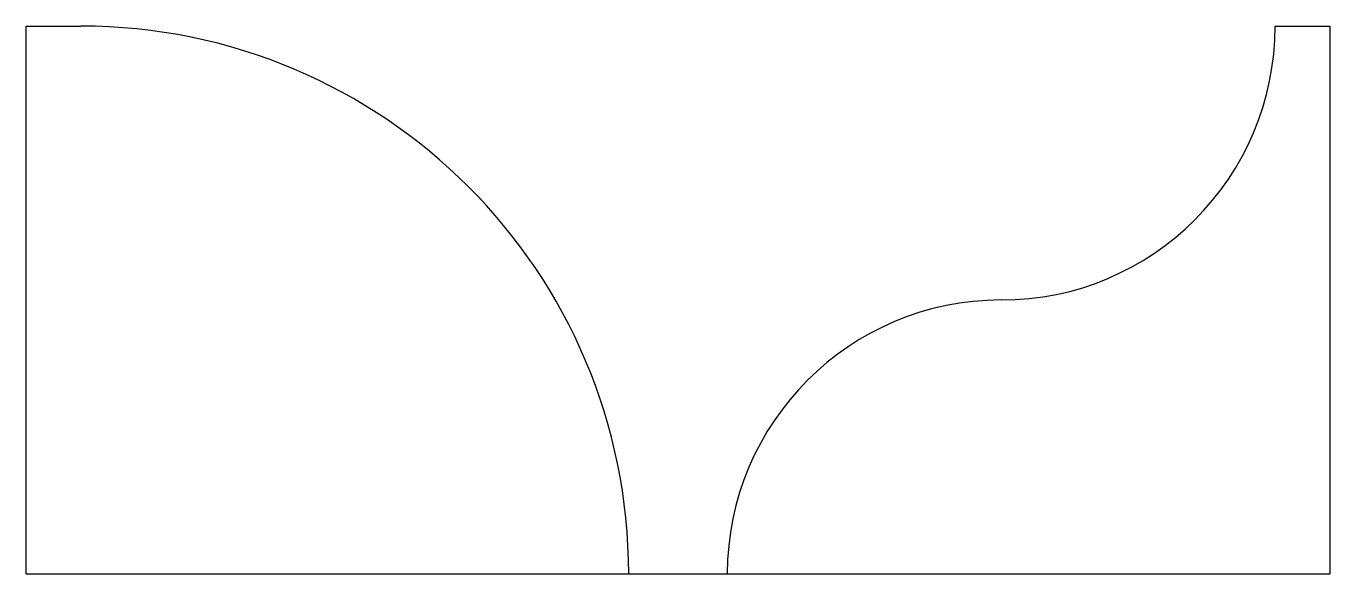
# Model space of a CAD drawing. Header units: millimetres. Extents: x 0 to 47.6, y 0 to 20.
import ezdxf

# ---------------------------------------------------------------- set-up
doc = ezdxf.new("R2010")
doc.units = ezdxf.units.MM

msp = doc.modelspace()

# ---------------------------------------------------------------- linework, layer by layer
at = {"color": 7, "linetype": 'Continuous'}
for p, q in [((0, 0), (0, 20)), ((0, 20), (2, 20)), ((45.6, 20), (47.6, 20)), ((47.6, 20), (47.6, 0)), ((0, 0), (47.6, 0))]:
    msp.add_line(p, q, dxfattribs=at)
for centre, radius, start, end in [((2, 0), 20, 0, 90), ((35.6, 20), 10, 270, 0), ((35.6, 0), 10, 90, 180)]:
    msp.add_arc(centre, radius, start, end, dxfattribs=at)

doc.saveas('drawing.dxf')
